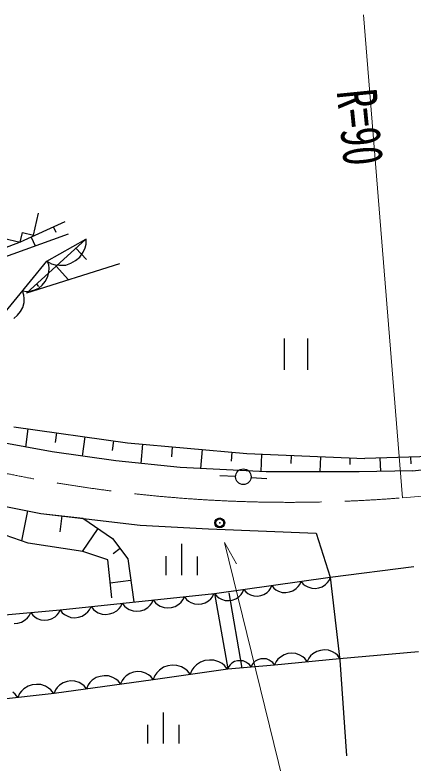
# Model space of a CAD drawing. Units: millimetres, scale not verified. Extents: x 40000 to 680000, y 20000 to 380000.
# Drawn here: x 312689 to 338188, y 235887 to 283765 of the extents above; entities that cross this region are included whole.
import ezdxf
from ezdxf.enums import TextEntityAlignment as Align

# ---------------------------------------------------------------- set-up
doc = ezdxf.new("R2010")
doc.units = ezdxf.units.MM
doc.header["$LTSCALE"] = 1000
doc.header["$PDMODE"] = 32
doc.header["$PDSIZE"] = 500
doc.linetypes.add('CHAIN', pattern=[18.5, 12, -1.5, 3.5, -1.5])
for name, color, linetype, lineweight in [('M-BGD', 7, 'Continuous', 25), ('M-BMK', 2, 'CHAIN', 13), ('M-BMK-HTXT', 7, 'Continuous', 13), ('M-BMK-SRVR', 3, 'Continuous', 25), ('M-STR-HTXT', 7, 'Continuous', 13)]:
    doc.layers.add(name, color=color, linetype=linetype, lineweight=lineweight)
doc.layers.add('M-OTRS', color=6, linetype='Continuous')
doc.styles.add('ＭＳ ゴシック', font='')
doc.styles.get('ＭＳ ゴシック').set_extended_font_data('MS Gothic')

msp = doc.modelspace()

# ---------------------------------------------------------------- linework, layer by layer
at = {"layer": 'M-BGD'}
for p, q in [((313883, 269682), (314199, 271086)), ((315877, 270515), (313024, 269228)), ((315164, 270193), (315316, 269855)), ((309825, 267490), (316122, 269752)), ((310907, 269704), (313024, 269228)), ((313024, 269228), (313162, 269845)), ((313162, 269845), (313883, 269682)), ((313024, 269228), (310725, 268363)), ((313428, 265958), (317230, 269416)), ((313737, 269550), (313991, 268987)), ((314731, 268014), (317230, 269416)), ((317184, 268858), (317251, 269095)), ((317251, 269095), (317260, 269433)), ((316596, 268839), (317261, 268108)), ((317067, 268592), (317184, 268858)), ((316573, 268050), (316848, 268270)), ((316848, 268270), (317067, 268592)), ((311577, 264173), (314731, 268014)), ((319375, 267833), (313428, 265958)), ((314731, 268014), (315024, 267846)), ((314849, 267764), (314751, 268038)), ((314870, 267552), (314849, 267764)), ((315024, 267846), (315261, 267779)), ((315261, 267779), (315549, 267741)), ((315329, 267687), (316127, 266809)), ((315549, 267741), (315938, 267760)), ((315938, 267760), (316270, 267879)), ((316270, 267879), (316573, 268050)), ((314784, 266975), (314859, 267303)), ((314859, 267303), (314870, 267552)), ((314442, 266480), (314632, 266712)), ((314632, 266712), (314784, 266975)), ((313907, 266143), (314213, 266280)), ((314062, 266535), (314195, 266388)), ((314213, 266280), (314442, 266480)), ((313262, 265831), (313164, 266106)), ((313164, 266106), (313453, 266063)), ((313283, 265620), (313262, 265831)), ((313453, 266063), (313664, 266084)), ((313664, 266084), (313907, 266143)), ((313197, 265043), (313272, 265370)), ((313272, 265370), (313283, 265620)), ((312855, 264548), (313046, 264779)), ((313046, 264779), (313197, 265043)), ((312626, 264347), (312855, 264548)), ((329934, 263060), (329934, 261059)), ((331454, 261059), (331455, 263060)), ((312611, 257401), (319904, 256373)), ((313522, 257273), (313359, 256112)), ((315345, 257016), (315259, 256403)), ((317169, 256759), (316996, 255534)), ((315063, 255805), (310866, 256560)), ((318992, 256502), (318906, 255890)), ((319904, 256373), (327545, 255696)), ((320859, 256288), (320750, 255063)), ((319152, 255232), (315063, 255805)), ((322769, 256119), (322713, 255490)), ((324679, 255950), (324571, 254731)), ((326590, 255781), (326539, 255208)), ((327545, 255696), (335093, 255369)), ((348775, 255845), (335093, 255369)), ((338148, 254585), (348775, 255845)), ((323268, 254796), (319152, 255232)), ((328488, 255655), (328440, 254539)), ((330375, 255573), (330353, 255053)), ((332262, 255492), (332221, 254546)), ((334149, 255410), (334131, 254984)), ((336070, 255403), (336099, 254572)), ((338025, 255471), (338040, 255028)), ((328772, 254522), (323268, 254796)), ((326817, 254229), (325818, 254273)), ((334742, 254522), (328772, 254522)), ((338148, 254585), (334742, 254522)), ((327815, 254171), (328813, 254098)), ((307475, 253221), (314346, 251866)), ((307475, 253221), (314346, 251866)), ((313487, 252035), (313107, 250107)), ((314346, 251866), (317032, 251549)), ((314346, 251866), (320717, 251114)), ((315689, 251708), (315569, 250688)), ((317032, 251549), (318941, 250262)), ((317032, 251549), (318941, 250262)), ((317987, 250906), (316995, 249433)), ((320717, 251114), (325084, 250877)), ((313531, 249959), (311248, 250755)), ((325084, 250877), (331989, 250605)), ((331989, 250605), (332879, 247777)), ((317035, 249427), (313531, 249959)), ((318941, 250262), (319920, 248958)), ((318941, 250262), (319920, 248958)), ((319431, 249610), (318978, 249270)), ((323353, 249917), (323353, 247916)), ((318628, 248896), (317035, 249427)), ((322353, 249117), (322353, 247916)), ((324353, 249116), (324353, 247916)), ((318893, 246454), (318628, 248896)), ((319920, 248958), (320308, 246194)), ((319920, 248958), (320308, 246194)), ((332879, 247777), (338227, 248468)), ((320114, 247576), (318791, 247390)), ((325473, 246738), (332879, 247777)), ((332718, 247447), (332815, 247576)), ((332815, 247576), (332902, 247780)), ((332879, 247777), (333488, 242462)), ((328964, 246937), (329056, 247059)), ((329056, 247059), (329138, 247252)), ((329138, 247252), (329277, 247080)), ((329277, 247080), (329406, 246983)), ((330492, 246905), (330702, 247049)), ((330702, 247049), (330836, 247183)), ((330836, 247183), (330934, 247312)), ((330934, 247312), (331020, 247516)), ((331020, 247516), (331159, 247344)), ((331159, 247344), (331288, 247247)), ((331288, 247247), (331455, 247155)), ((331455, 247155), (331696, 247074)), ((331696, 247074), (331927, 247068)), ((331927, 247068), (332153, 247099)), ((332153, 247099), (332374, 247169)), ((332374, 247169), (332584, 247313)), ((332584, 247313), (332718, 247447)), ((315580, 245695), (325473, 246738)), ((325334, 246532), (325427, 246733)), ((325473, 246738), (325613, 246566)), ((325473, 246738), (326315, 241918)), ((326386, 246788), (327228, 241968)), ((327037, 246535), (327172, 246669)), ((327172, 246669), (327269, 246798)), ((327269, 246798), (327355, 247002)), ((327355, 247002), (327487, 246839)), ((327487, 246839), (327609, 246747)), ((327609, 246747), (327767, 246660)), ((327767, 246660), (327996, 246583)), ((327996, 246583), (328215, 246577)), ((328215, 246577), (328429, 246607)), ((328429, 246607), (328638, 246673)), ((328638, 246673), (328837, 246810)), ((328837, 246810), (328964, 246937)), ((329406, 246983), (329573, 246891)), ((329573, 246891), (329814, 246810)), ((329814, 246810), (330045, 246804)), ((330045, 246804), (330271, 246835)), ((330271, 246835), (330492, 246905)), ((319461, 245903), (319559, 246115)), ((319559, 246115), (319699, 245928)), ((321343, 245981), (321450, 246113)), ((321450, 246113), (321548, 246324)), ((321548, 246324), (321689, 246138)), ((321689, 246138), (321821, 246031)), ((323186, 246054), (323332, 246190)), ((323332, 246190), (323439, 246322)), ((323439, 246322), (323538, 246534)), ((323538, 246534), (323671, 246357)), ((323671, 246357), (323796, 246255)), ((323796, 246255), (323959, 246158)), ((323959, 246158), (324198, 246068)), ((324656, 246078), (324879, 246140)), ((324879, 246140), (325093, 246277)), ((325093, 246277), (325233, 246407)), ((325233, 246407), (325334, 246532)), ((325613, 246566), (325742, 246468)), ((325742, 246468), (325908, 246377)), ((325908, 246377), (326150, 246295)), ((326150, 246295), (326381, 246290)), ((326381, 246290), (326607, 246321)), ((326607, 246321), (326827, 246391)), ((326827, 246391), (327037, 246535)), ((309818, 245174), (315580, 245695)), ((315499, 245497), (315595, 245697)), ((315580, 245695), (315721, 245509)), ((317364, 245562), (317471, 245694)), ((317471, 245694), (317570, 245905)), ((317570, 245905), (317710, 245719)), ((317710, 245719), (317842, 245612)), ((318981, 245491), (319207, 245635)), ((319207, 245635), (319354, 245771)), ((319354, 245771), (319461, 245903)), ((319699, 245928), (319831, 245822)), ((319831, 245822), (320003, 245719)), ((320003, 245719), (320254, 245625)), ((320254, 245625), (320497, 245610)), ((320497, 245610), (320736, 245635)), ((320736, 245635), (320970, 245700)), ((320970, 245700), (321197, 245845)), ((321197, 245845), (321343, 245981)), ((321821, 246031), (321992, 245929)), ((321992, 245929), (322244, 245834)), ((322244, 245834), (322486, 245820)), ((322486, 245820), (322725, 245845)), ((322725, 245845), (322960, 245910)), ((322960, 245910), (323186, 246054)), ((324198, 246068), (324429, 246055)), ((324429, 246055), (324656, 246078)), ((313344, 245051), (313492, 245185)), ((313492, 245185), (313601, 245316)), ((313601, 245316), (313703, 245526)), ((313703, 245526), (313833, 245347)), ((313833, 245347), (313957, 245243)), ((313957, 245243), (314119, 245143)), ((314119, 245143), (314356, 245050)), ((315037, 245112), (315254, 245246)), ((315254, 245246), (315395, 245373)), ((315395, 245373), (315499, 245497)), ((315721, 245509), (315853, 245402)), ((315853, 245402), (316024, 245300)), ((316024, 245300), (316276, 245206)), ((316276, 245206), (316519, 245191)), ((316519, 245191), (316757, 245216)), ((316757, 245216), (316992, 245281)), ((316992, 245281), (317218, 245426)), ((317218, 245426), (317364, 245562)), ((317842, 245612), (318014, 245509)), ((318014, 245509), (318265, 245415)), ((318265, 245415), (318508, 245401)), ((318508, 245401), (318747, 245426)), ((318747, 245426), (318981, 245491)), ((312641, 244827), (312880, 244849)), ((312880, 244849), (313115, 244910)), ((313115, 244910), (313344, 245051)), ((314356, 245050), (314587, 245033)), ((314587, 245033), (314814, 245054)), ((314814, 245054), (315037, 245112)), ((329928, 242823), (329689, 242673)), ((330174, 242890), (329928, 242823)), ((330425, 242915), (330174, 242890)), ((330680, 242898), (330425, 242915)), ((330943, 242798), (330680, 242898)), ((331123, 242689), (330943, 242798)), ((331779, 242881), (331625, 242739)), ((332018, 243031), (331779, 242881)), ((332264, 243098), (332018, 243031)), ((332515, 243123), (332264, 243098)), ((332770, 243106), (332515, 243123)), ((333033, 243006), (332770, 243106)), ((333213, 242897), (333033, 243006)), ((333351, 242784), (333213, 242897)), ((333497, 242588), (333351, 242784)), ((333474, 242585), (338531, 243018)), ((324581, 242352), (324316, 242169)), ((324860, 242440), (324581, 242352)), ((325145, 242480), (324860, 242440)), ((325437, 242473), (325145, 242480)), ((325742, 242371), (325437, 242473)), ((325953, 242255), (325742, 242371)), ((326587, 242272), (326475, 242173)), ((326758, 242377), (326587, 242272)), ((326935, 242422), (326758, 242377)), ((327115, 242437), (326935, 242422)), ((327297, 242423), (327115, 242437)), ((327484, 242348), (327297, 242423)), ((327611, 242268), (327484, 242348)), ((327708, 242186), (327611, 242268)), ((327970, 242299), (327887, 242201)), ((328082, 242399), (327970, 242299)), ((328253, 242503), (328082, 242399)), ((328430, 242548), (328253, 242503)), ((328610, 242564), (328430, 242548)), ((328792, 242549), (328610, 242564)), ((328979, 242474), (328792, 242549)), ((329106, 242395), (328979, 242474)), ((329203, 242312), (329106, 242395)), ((329305, 242171), (329203, 242312)), ((329317, 242172), (333474, 242585)), ((329422, 242393), (329317, 242172)), ((329534, 242531), (329422, 242393)), ((329689, 242673), (329534, 242531)), ((331261, 242576), (331123, 242689)), ((331407, 242380), (331261, 242576)), ((331512, 242601), (331407, 242380)), ((331625, 242739), (331512, 242601)), ((333488, 242462), (333927, 236350)), ((321538, 241242), (326315, 241918)), ((321939, 241833), (321770, 241663)), ((322205, 242015), (321939, 241833)), ((322483, 242103), (322205, 242015)), ((322768, 242144), (322483, 242103)), ((323060, 242137), (322768, 242144)), ((323366, 242034), (323060, 242137)), ((323576, 241919), (323366, 242034)), ((323739, 241796), (323576, 241919)), ((323915, 241579), (323739, 241796)), ((324024, 241836), (323915, 241579)), ((324146, 241999), (324024, 241836)), ((324316, 242169), (324146, 241999)), ((326115, 242132), (325953, 242255)), ((326292, 241915), (326115, 242132)), ((326315, 241918), (329317, 242172)), ((326392, 242075), (326315, 241918)), ((326475, 242173), (326392, 242075)), ((327810, 242044), (327708, 242186)), ((327887, 242201), (327810, 242044)), ((317889, 241354), (317645, 241187)), ((318144, 241434), (317889, 241354)), ((318406, 241471), (318144, 241434)), ((318673, 241464), (318406, 241471)), ((318953, 241370), (318673, 241464)), ((319146, 241263), (318953, 241370)), ((319659, 241319), (319552, 241177)), ((319808, 241467), (319659, 241319)), ((320040, 241627), (319808, 241467)), ((320284, 241703), (320040, 241627)), ((320533, 241738), (320284, 241703)), ((320789, 241731), (320533, 241738)), ((321056, 241642), (320789, 241731)), ((321240, 241540), (321056, 241642)), ((321382, 241433), (321240, 241540)), ((321536, 241242), (321382, 241433)), ((321647, 241500), (321538, 241242)), ((321770, 241663), (321647, 241500)), ((313795, 240891), (313526, 240815)), ((314070, 240922), (313795, 240891)), ((314349, 240908), (314070, 240922)), ((314639, 240802), (314349, 240908)), ((315197, 240355), (321538, 241242)), ((315549, 240871), (315400, 240723)), ((315781, 241031), (315549, 240871)), ((316025, 241107), (315781, 241031)), ((316274, 241142), (316025, 241107)), ((316530, 241136), (316274, 241142)), ((316797, 241046), (316530, 241136)), ((316981, 240944), (316797, 241046)), ((317123, 240837), (316981, 240944)), ((317277, 240646), (317123, 240837)), ((317377, 240883), (317277, 240646)), ((317489, 241032), (317377, 240883)), ((317645, 241187), (317489, 241032)), ((319295, 241151), (319146, 241263)), ((319456, 240951), (319295, 241151)), ((319552, 241177), (319456, 240951)), ((310582, 239833), (315197, 240355)), ((312704, 240305), (312552, 240426)), ((313100, 240489), (312979, 240336)), ((313268, 240646), (313100, 240489)), ((313526, 240815), (313268, 240646)), ((314837, 240685), (314639, 240802)), ((314990, 240564), (314837, 240685)), ((315153, 240350), (314990, 240564)), ((315292, 240581), (315197, 240355)), ((315400, 240723), (315292, 240581)), ((312867, 240092), (312704, 240305)), ((312979, 240336), (312867, 240092)), ((322182, 239128), (322182, 237128)), ((321182, 238328), (321182, 237128)), ((323182, 238328), (323182, 237128))]:
    msp.add_line(p, q, dxfattribs=at)
msp.add_circle((327317, 254207), 500, dxfattribs=at)
at = {"layer": 'M-BMK'}
msp.add_line((337502, 252863), (376151, 255975), dxfattribs=at)
msp.add_arc((330279, 342588), 90016, 251.88268, 274.60273, dxfattribs=at)
at = {"layer": 'M-BMK-HTXT'}
msp.add_line((335015, 283765), (337502, 252863), dxfattribs=at)
at = {"layer": 'M-BMK-SRVR'}
msp.add_circle((325806, 251257), 316, dxfattribs=at)
at = {"layer": 'M-OTRS'}
msp.add_point((325806, 251257), dxfattribs=at)
at = {"layer": 'M-STR-HTXT'}
for q in [(326886, 248647), (331477, 228173)]:
    msp.add_line((326120, 250004), q, dxfattribs=at)

# ---------------------------------------------------------------- texts
at = {"layer": 'M-BMK-HTXT', "style": 'ＭＳ ゴシック', "width": 0.7}
msp.add_text('R=90', height=2566, rotation=275.693, dxfattribs=at).set_placement((332525, 278811), align=Align.BOTTOM_LEFT)

doc.saveas('drawing.dxf')
